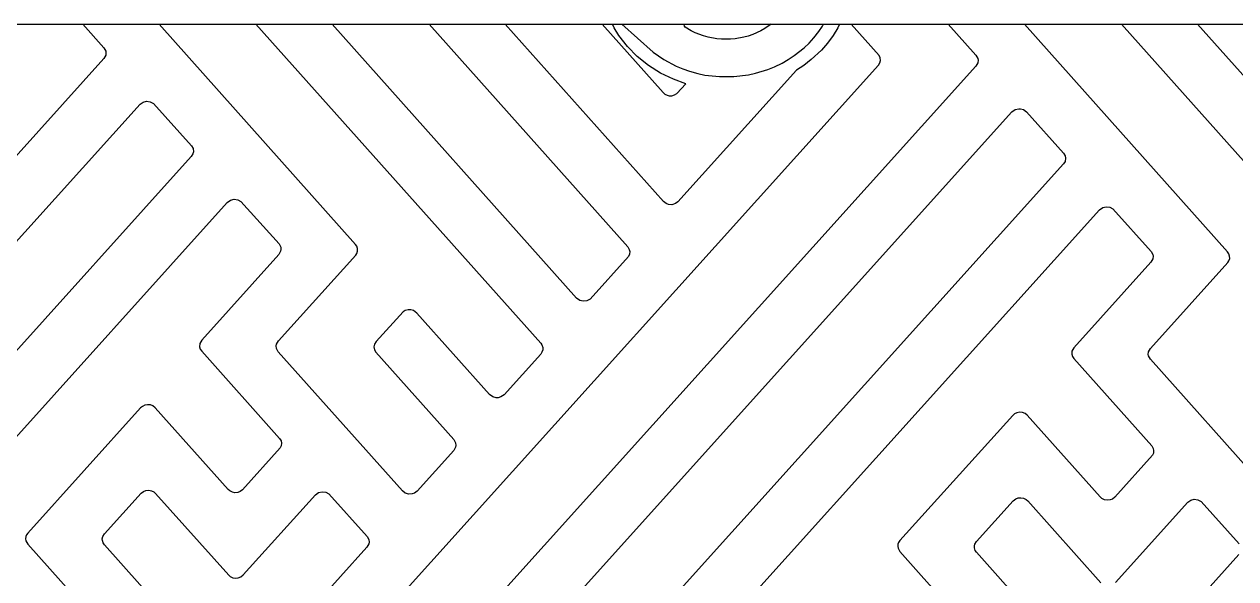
# Model space of a CAD drawing. Extents: x 44111 to 90315, y 4379 to 151689.
# Drawn here: x 66583 to 67238, y 135819 to 136119 of the extents above; entities that cross this region are included whole.
import ezdxf

# ---------------------------------------------------------------- set-up
doc = ezdxf.new("R2010")
doc.units = 0
doc.header["$LTSCALE"] = 1000
doc.header["$MEASUREMENT"] = 0
doc.layers.add('A-立面外墙材料填充', color=8, linetype='Continuous')
doc.layers.add('A-立面看线', color=50, linetype='Continuous')

msp = doc.modelspace()

# ---------------------------------------------------------------- linework, layer by layer
at = {"layer": 'A-立面外墙材料填充'}
for p, q in [((66614.36, 136119.17), (66625.71, 136106.46)), ((66761.85, 136000.08), (66655.55, 136119.17)), ((66708.02, 136119.17), (66862.1, 135946.62)), ((66881.43, 135971.04), (66749.16, 136119.17)), ((66801.66, 136119.17), (66909.25, 135998.68)), ((66928.47, 136023.24), (66842.81, 136119.17)), ((66895.36, 136119.17), (66928.3, 136082.23)), ((66901.86, 136117.22), (66900.85, 136119.17)), ((66904.43, 136113.07), (66901.86, 136117.22)), ((66905.94, 136119.17), (66922.94, 136104.01)), ((66939.77, 136119.1), (66939.81, 136119.17)), ((66939.84, 136118.1), (66939.77, 136119.1)), ((66940.23, 136117.53), (66939.84, 136118.1)), ((66943.42, 136115.6), (66940.23, 136117.53)), ((66945.71, 136114.49), (66943.42, 136115.6)), ((66950.15, 136112.83), (66945.71, 136114.49)), ((66981.15, 136115.54), (66976.83, 136113.62)), ((66983.35, 136116.78), (66981.15, 136115.54)), ((66986.78, 136119.17), (66983.35, 136116.78)), ((67009.84, 136111.75), (67012.55, 136115.16)), ((67012.55, 136115.16), (67014.61, 136118.2)), ((67014.61, 136118.2), (67015.17, 136119.17)), ((67022.85, 136117.28), (67020.25, 136113.07)), ((67023.76, 136119.17), (67022.85, 136117.28)), ((67045.16, 136102.23), (67030.14, 136119.17)), ((67082.63, 136119.17), (67097.6, 136102.4)), ((67233.74, 135996.02), (67123.82, 136119.17)), ((67176.29, 136119.17), (67334, 135942.55)), ((67353.45, 135966.86), (67217.44, 136119.17)), ((66909.04, 136107.08), (66904.43, 136113.07)), ((66952.63, 136112.15), (66950.15, 136112.83)), ((66957.35, 136111.3), (66952.63, 136112.15)), ((66959.93, 136111.07), (66957.35, 136111.3)), ((66964.74, 136111.07), (66959.93, 136111.07)), ((66967.32, 136111.3), (66964.74, 136111.07)), ((66972.04, 136112.15), (66967.32, 136111.3)), ((66974.41, 136112.79), (66972.04, 136112.15)), ((66976.83, 136113.62), (66974.41, 136112.79)), ((67004.6, 136106.41), (67007.31, 136108.99)), ((67007.31, 136108.99), (67009.84, 136111.75)), ((67017.24, 136109), (67013.94, 136105.21)), ((67020.25, 136113.07), (67017.24, 136109)), ((66626.71, 136102.36), (66625.69, 136100.57)), ((66625.71, 136106.46), (66626.71, 136104.67)), ((66626.71, 136104.67), (66626.86, 136103.79)), ((66626.86, 136103.79), (66626.71, 136102.36)), ((66914.35, 136101.67), (66909.04, 136107.08)), ((66920.33, 136096.87), (66914.35, 136101.67)), ((66922.94, 136104.01), (66928.63, 136100.06)), ((66996.05, 136100.06), (66999.26, 136102.17)), ((66999.26, 136102.17), (67004.6, 136106.41)), ((67013.94, 136105.21), (67008.4, 136100)), ((67045.72, 136101.01), (67045.16, 136102.23)), ((67045.87, 136099.61), (67045.72, 136101.01)), ((67097.6, 136102.4), (67098.61, 136100.61)), ((66625.69, 136100.57), (66323.72, 135765.48)), ((66767.26, 135788.95), (67044.84, 136097.1)), ((67097.59, 136096.51), (66795.62, 135761.42)), ((66926.83, 136092.78), (66920.33, 136096.87)), ((66928.63, 136100.06), (66935.39, 136096.48)), ((66935.39, 136096.48), (66938.99, 136094.97)), ((67000.46, 136094.27), (66936.31, 136023.1)), ((66938.99, 136094.97), (66942.67, 136093.7)), ((66978.27, 136092.65), (66985, 136094.72)), ((66985, 136094.72), (66988.63, 136096.18)), ((66988.63, 136096.18), (66992.72, 136098.16)), ((66992.72, 136098.16), (66996.05, 136100.06)), ((67004.4, 136096.91), (67000.46, 136094.27)), ((67008.4, 136100), (67004.4, 136096.91)), ((67044.84, 136097.1), (67045.57, 136098.31)), ((67045.57, 136098.31), (67045.87, 136099.61)), ((67098.6, 136098.3), (67097.59, 136096.51)), ((67098.76, 136099.73), (67098.6, 136098.3)), ((67098.61, 136100.61), (67098.76, 136099.73)), ((66933.88, 136089.36), (66926.83, 136092.78)), ((66940.59, 136086.94), (66933.88, 136089.36)), ((66942.67, 136093.7), (66947.11, 136092.48)), ((66947.11, 136092.48), (66950.95, 136091.69)), ((66950.95, 136091.69), (66958.75, 136090.81)), ((66958.75, 136090.81), (66966.65, 136090.85)), ((66966.65, 136090.85), (66974.45, 136091.82)), ((66974.45, 136091.82), (66978.27, 136092.65)), ((66928.3, 136082.23), (66929.34, 136081.34)), ((66929.34, 136081.34), (66930.57, 136080.74)), ((66934.52, 136080.91), (66935.75, 136081.66)), ((66935.75, 136081.66), (66940.59, 136086.94)), ((66323.92, 135719.26), (66645.3, 136075.88)), ((66645.3, 136075.88), (66646.94, 136077.02)), ((66646.94, 136077.02), (66648.85, 136077.48)), ((66648.85, 136077.48), (66650.81, 136077.23)), ((66650.81, 136077.23), (66652.52, 136076.32)), ((66652.52, 136076.32), (66673.05, 136053.45)), ((66930.57, 136080.74), (66931.62, 136080.49)), ((66931.62, 136080.49), (66933.11, 136080.5)), ((66933.11, 136080.5), (66934.52, 136080.91)), ((66795.82, 135715.2), (67117.08, 136071.69)), ((67117.08, 136071.69), (67118.84, 136072.96)), ((67118.84, 136072.96), (67120.75, 136073.42)), ((67120.75, 136073.42), (67121.74, 136073.38)), ((67121.74, 136073.38), (67123.28, 136072.96)), ((67123.28, 136072.96), (67124.92, 136071.8)), ((67124.92, 136071.8), (67144.94, 136049.39)), ((66673.94, 136049.03), (66673.03, 136047.56)), ((66673.05, 136053.45), (66673.95, 136051.97)), ((66674.2, 136050.22), (66673.94, 136049.03)), ((66673.95, 136051.97), (66674.2, 136050.22)), ((67144.94, 136049.39), (67145.84, 136047.91)), ((66673.03, 136047.56), (66349.08, 135688.08)), ((67145.04, 136043.63), (66820.98, 135684.02)), ((67145.84, 136044.97), (67145.04, 136043.63)), ((67145.84, 136047.91), (67146.1, 136046.72)), ((67146.1, 136046.72), (67145.84, 136044.97)), ((66390.55, 135687.65), (66692.52, 136022.74)), ((66692.52, 136022.74), (66694.28, 136024.01)), ((66694.28, 136024.01), (66696.19, 136024.47)), ((66696.19, 136024.47), (66698.15, 136024.22)), ((66698.15, 136024.22), (66699.86, 136023.31)), ((66699.86, 136023.31), (66720.49, 136000.3)), ((66929.9, 136022.12), (66928.47, 136023.24)), ((66936.31, 136023.1), (66935, 136022.11)), ((66862.44, 135683.59), (67164.42, 136018.68)), ((66931.16, 136021.65), (66929.9, 136022.12)), ((66933.13, 136021.53), (66931.16, 136021.65)), ((66935, 136022.11), (66933.13, 136021.53)), ((67164.42, 136018.68), (67166.18, 136019.95)), ((67166.18, 136019.95), (67168.09, 136020.41)), ((67168.09, 136020.41), (67170.05, 136020.16)), ((67170.05, 136020.16), (67171.75, 136019.25)), ((67171.75, 136019.25), (67192.39, 135996.24)), ((66721.38, 135996.34), (66720.37, 135994.55)), ((66720.49, 136000.3), (66721.39, 135998.64)), ((66721.54, 135997.21), (66721.38, 135996.34)), ((66721.39, 135998.64), (66721.54, 135997.21)), ((66762.55, 135999.07), (66761.85, 136000.08)), ((66762.98, 135997.8), (66762.55, 135999.07)), ((66762.58, 135995.2), (66762.99, 135996.47)), ((66762.99, 135996.47), (66762.98, 135997.8)), ((66909.25, 135998.68), (66910.04, 135997.34)), ((66910.04, 135997.34), (66910.3, 135996.14)), ((66910.3, 135996.14), (66910.14, 135994.71)), ((67192.39, 135996.24), (67193.29, 135994.58)), ((67234.45, 135995.01), (67233.74, 135996.02)), ((66720.37, 135994.55), (66678.64, 135948.23)), ((66720.13, 135947.83), (66761.98, 135994.29)), ((66761.98, 135994.29), (66762.58, 135995.2)), ((66909.63, 135993.59), (66888.77, 135970.44)), ((66910.14, 135994.71), (66909.63, 135993.59)), ((67192.27, 135990.49), (67150.53, 135944.17)), ((67192.02, 135943.77), (67233.88, 135990.23)), ((67193.28, 135992.28), (67192.27, 135990.49)), ((67193.44, 135993.71), (67193.28, 135992.28)), ((67193.29, 135994.58), (67193.44, 135993.71)), ((67233.88, 135990.23), (67234.48, 135991.14)), ((67234.88, 135993.74), (67234.45, 135995.01)), ((67234.48, 135991.14), (67234.89, 135992.41)), ((67234.89, 135992.41), (67234.88, 135993.74)), ((66883.19, 135969.76), (66881.43, 135971.04)), ((66885.1, 135969.3), (66883.19, 135969.76)), ((66888.77, 135970.44), (66887.06, 135969.54)), ((66787.58, 135963.49), (66773.04, 135947.45)), ((66788.81, 135964.25), (66787.58, 135963.49)), ((66790.32, 135964.66), (66788.81, 135964.25)), ((66791.81, 135964.65), (66790.32, 135964.66)), ((66793.22, 135964.24), (66791.81, 135964.65)), ((66795.03, 135962.92), (66793.22, 135964.24)), ((66887.06, 135969.54), (66885.1, 135969.3)), ((66834.39, 135918.84), (66795.03, 135962.92)), ((66677.62, 135946.42), (66677.5, 135944.66)), ((66677.5, 135944.66), (66677.91, 135943.39)), ((66678.64, 135948.23), (66677.62, 135946.42)), ((66718.96, 135945.17), (66719.11, 135946.04)), ((66719.11, 135943.74), (66718.96, 135945.17)), ((66719.11, 135946.04), (66720.13, 135947.83)), ((66720.11, 135941.94), (66719.11, 135943.74)), ((66772.14, 135946.03), (66771.84, 135944.65)), ((66771.84, 135944.65), (66772.1, 135942.99)), ((66773.04, 135947.45), (66772.14, 135946.03)), ((66862.1, 135946.62), (66862.77, 135945.65)), ((66862.77, 135945.65), (66863.23, 135944.28)), ((66863.23, 135944.28), (66863.22, 135943.06)), ((67150.53, 135944.17), (67149.51, 135942.36)), ((67191.01, 135941.98), (67192.02, 135943.77)), ((66677.91, 135943.39), (66678.65, 135942.3)), ((66678.65, 135942.3), (66720.79, 135895.09)), ((66787.35, 135866.64), (66720.11, 135941.94)), ((66772.1, 135942.99), (66772.88, 135941.67)), ((66772.88, 135941.67), (66815.06, 135894.42)), ((66862.09, 135940.72), (66842.23, 135918.7)), ((66862.76, 135941.68), (66862.09, 135940.72)), ((66863.22, 135943.06), (66862.76, 135941.68)), ((67149.51, 135942.36), (67149.4, 135940.6)), ((67149.4, 135940.6), (67149.8, 135939.33)), ((67149.8, 135939.33), (67150.55, 135938.24)), ((67150.55, 135938.24), (67192.69, 135891.03)), ((67190.85, 135940.55), (67191.01, 135941.98)), ((67191, 135939.68), (67190.85, 135940.55)), ((67192.01, 135937.88), (67191, 135939.68)), ((67259.25, 135862.58), (67192.01, 135937.88)), ((66836.15, 135917.56), (66834.39, 135918.84)), ((66838.06, 135917.1), (66836.15, 135917.56)), ((66840.59, 135917.56), (66839.05, 135917.13)), ((66842.23, 135918.7), (66840.59, 135917.56)), ((66645.58, 135911.55), (66584.58, 135843.87)), ((66646.62, 135912.44), (66645.58, 135911.55)), ((66647.85, 135913.04), (66646.62, 135912.44)), ((66649.3, 135913.31), (66647.85, 135913.04)), ((66650.87, 135913.17), (66649.3, 135913.31)), ((66652.24, 135912.64), (66650.87, 135913.17)), ((66653.45, 135911.7), (66652.24, 135912.64)), ((66692.97, 135867.46), (66653.45, 135911.7)), ((66839.05, 135917.13), (66838.06, 135917.1)), ((67117.47, 135907.49), (67056.48, 135839.81)), ((67118.52, 135908.38), (67117.47, 135907.49)), ((67119.75, 135908.98), (67118.52, 135908.38)), ((67121.29, 135909.26), (67119.75, 135908.98)), ((67122.77, 135909.11), (67121.29, 135909.26)), ((67124.14, 135908.58), (67122.77, 135909.11)), ((67125.34, 135907.64), (67124.14, 135908.58)), ((67164.87, 135863.4), (67125.34, 135907.64)), ((66720.79, 135895.09), (66721.58, 135893.75)), ((66721.68, 135891.13), (66721.17, 135890)), ((66721.58, 135893.75), (66721.84, 135892.56)), ((66721.84, 135892.56), (66721.68, 135891.13)), ((66815.06, 135894.42), (66816.07, 135892.62)), ((66816.22, 135891.19), (66816.06, 135890.32)), ((66816.07, 135892.62), (66816.22, 135891.19)), ((66721.17, 135890), (66700.81, 135867.31)), ((66815.05, 135888.52), (66795.32, 135866.63)), ((66816.06, 135890.32), (66815.05, 135888.52)), ((67193.07, 135885.94), (67172.71, 135863.25)), ((67192.69, 135891.03), (67193.48, 135889.69)), ((67193.58, 135887.07), (67193.07, 135885.94)), ((67193.48, 135889.69), (67193.74, 135888.5)), ((67193.74, 135888.5), (67193.58, 135887.07)), ((66626.05, 135843.44), (66645.9, 135865.46)), ((66645.9, 135865.46), (66647.21, 135866.44)), ((66647.21, 135866.44), (66648.47, 135866.92)), ((66648.47, 135866.92), (66650.07, 135867.06)), ((66650.07, 135867.06), (66651.41, 135866.81)), ((66651.41, 135866.81), (66652.83, 135866.12)), ((66652.83, 135866.12), (66653.74, 135865.32)), ((66653.74, 135865.32), (66693.27, 135821.07)), ((66693.89, 135866.65), (66692.97, 135867.46)), ((66695.3, 135865.96), (66693.89, 135866.65)), ((66696.64, 135865.71), (66695.3, 135865.96)), ((66698.24, 135865.86), (66696.64, 135865.71)), ((66699.5, 135866.33), (66698.24, 135865.86)), ((66700.81, 135867.31), (66699.5, 135866.33)), ((66740.28, 135864.65), (66741.92, 135865.79)), ((66741.92, 135865.79), (66743.83, 135866.25)), ((66743.83, 135866.25), (66745.79, 135866)), ((66745.79, 135866), (66747.49, 135865.09)), ((66747.49, 135865.09), (66768.13, 135842.08)), ((66788.78, 135865.53), (66787.35, 135866.64)), ((66790.65, 135864.94), (66788.78, 135865.53)), ((66792.62, 135865.04), (66790.65, 135864.94)), ((66793.88, 135865.52), (66792.62, 135865.04)), ((66795.32, 135866.63), (66793.88, 135865.52)), ((66701.14, 135821.22), (66740.28, 135864.65)), ((67097.94, 135839.38), (67117.8, 135861.4)), ((67117.8, 135861.4), (67119.11, 135862.38)), ((67119.11, 135862.38), (67120.37, 135862.86)), ((67120.37, 135862.86), (67121.97, 135863)), ((67121.97, 135863), (67123.31, 135862.75)), ((67123.31, 135862.75), (67124.72, 135862.06)), ((67124.72, 135862.06), (67125.64, 135861.26)), ((67125.64, 135861.26), (67165.17, 135817.01)), ((67165.78, 135862.59), (67164.87, 135863.4)), ((67167.2, 135861.9), (67165.78, 135862.59)), ((67168.54, 135861.65), (67167.2, 135861.9)), ((67170.14, 135861.8), (67168.54, 135861.65)), ((67171.4, 135862.27), (67170.14, 135861.8)), ((67172.71, 135863.25), (67171.4, 135862.27)), ((67173.03, 135817.16), (67212.18, 135860.59)), ((67212.18, 135860.59), (67213.82, 135861.73)), ((67213.82, 135861.73), (67215.73, 135862.19)), ((67215.73, 135862.19), (67217.69, 135861.94)), ((67217.69, 135861.94), (67219.39, 135861.03)), ((67219.39, 135861.03), (67240.03, 135838.02)), ((66583.51, 135841.94), (66583.38, 135840.71)), ((66583.38, 135840.71), (66583.53, 135839.75)), ((66583.87, 135842.86), (66583.51, 135841.94)), ((66583.53, 135839.75), (66584.57, 135837.9)), ((66584.58, 135843.87), (66583.87, 135842.86)), ((66624.87, 135840.77), (66625.14, 135841.96)), ((66624.91, 135839.88), (66624.87, 135840.77)), ((66625.36, 135838.51), (66624.91, 135839.88)), ((66625.14, 135841.96), (66626.05, 135843.44)), ((66768.13, 135842.08), (66769.03, 135840.42)), ((66769.18, 135838.99), (66769.02, 135838.12)), ((66769.03, 135840.42), (66769.18, 135838.99)), ((67055.77, 135838.8), (67055.41, 135837.88)), ((67056.48, 135839.81), (67055.77, 135838.8)), ((67097.04, 135837.9), (67097.94, 135839.38)), ((66584.57, 135837.9), (66910.75, 135472.63)), ((66626.03, 135837.54), (66625.36, 135838.51)), ((66929.97, 135497.19), (66626.03, 135837.54)), ((66768.01, 135836.33), (66726.27, 135790.01)), ((66769.02, 135838.12), (66768.01, 135836.33)), ((67055.41, 135837.88), (67055.28, 135836.65)), ((67055.28, 135836.65), (67055.43, 135835.69)), ((67055.43, 135835.69), (67056.47, 135833.84)), ((67056.47, 135833.84), (67382.65, 135468.57)), ((67096.81, 135837.04), (67097.04, 135837.9)), ((67096.81, 135835.82), (67096.81, 135837.04)), ((67097.26, 135834.45), (67096.81, 135835.82)), ((67097.93, 135833.48), (67097.26, 135834.45)), ((67401.87, 135493.13), (67097.93, 135833.48)), ((67239.91, 135832.27), (67198.17, 135785.95)), ((66693.27, 135821.07), (66694.14, 135820.34)), ((66694.14, 135820.34), (66695.46, 135819.71)), ((66695.46, 135819.71), (66696.91, 135819.46)), ((66696.91, 135819.46), (66698.3, 135819.58)), ((66698.3, 135819.58), (66699.76, 135820.12)), ((66699.76, 135820.12), (66701.14, 135821.22))]:
    msp.add_line(p, q, dxfattribs=at)
at = {"layer": 'A-立面看线'}
msp.add_line((66253.5, 136119.17), (68653.5, 136119.17), dxfattribs=at)

doc.saveas('drawing.dxf')
